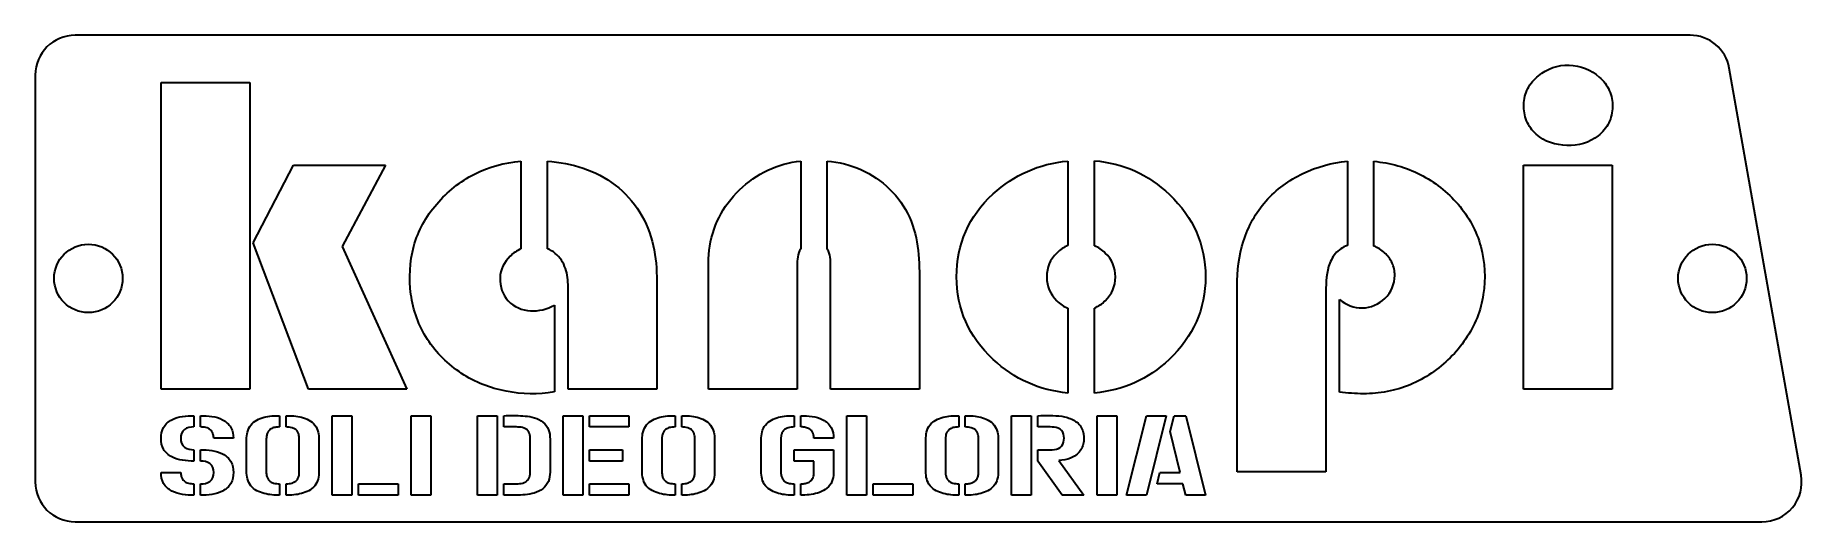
# Model space of a CAD drawing. Header units: millimetres. Extents: x -536 to -410, y 41 to 76.
import ezdxf

# ---------------------------------------------------------------- set-up
doc = ezdxf.new("R2010")
doc.units = ezdxf.units.MM
doc.layers.add('1', color=7, linetype='Continuous', true_color=0xffffff)

msp = doc.modelspace()

# ---------------------------------------------------------------- linework, layer by layer
at = {"layer": '1', "color": 253, "linetype": 'Continuous', "lineweight": 35}
for p, q in [((-417.82, 76.17), (-533.37, 76.17)), ((-536.22, 73.32), (-536.22, 44.17)), ((-409.88, 44.67), (-415.01, 73.81)), ((-527.22, 72.79), (-520.87, 72.79)), ((-527.22, 50.82), (-527.22, 72.79)), ((-520.87, 72.79), (-520.87, 50.82)), ((-501.48, 67.15), (-501.48, 60.86)), ((-499.58, 60.88), (-499.58, 67.15)), ((-481.45, 67.16), (-481.45, 60.87)), ((-479.55, 60.84), (-479.55, 67.16)), ((-462.33, 67.16), (-462.33, 61.1)), ((-460.43, 61.09), (-460.43, 67.18)), ((-442.34, 67.15), (-442.34, 61.11)), ((-440.44, 61.07), (-440.44, 67.14)), ((-520.63, 61.3), (-517.75, 66.87)), ((-517.75, 66.87), (-511.15, 66.87)), ((-511.15, 66.87), (-514.26, 61.03)), ((-429.74, 66.87), (-423.39, 66.87)), ((-429.74, 50.82), (-429.74, 66.87)), ((-423.39, 66.87), (-423.39, 50.82)), ((-516.66, 50.82), (-520.63, 61.3)), ((-514.26, 61.03), (-509.64, 50.82)), ((-442.9, 50.6), (-442.9, 57.23)), ((-499.08, 56.84), (-499.08, 50.62)), ((-462.33, 56.62), (-462.33, 50.54)), ((-460.43, 50.54), (-460.43, 56.63)), ((-520.87, 50.82), (-527.22, 50.82)), ((-509.64, 50.82), (-516.66, 50.82)), ((-491.75, 50.82), (-498.1, 50.82)), ((-481.7, 50.82), (-488.05, 50.82)), ((-472.96, 50.82), (-479.31, 50.82)), ((-423.39, 50.82), (-429.74, 50.82)), ((-524.87, 48.92), (-524.87, 48.11)), ((-524.4, 48.11), (-524.4, 48.92)), ((-518.74, 48.92), (-518.74, 48.11)), ((-518.27, 48.11), (-518.27, 48.92)), ((-514.97, 43.22), (-514.97, 48.92)), ((-514.97, 48.92), (-513.56, 48.92)), ((-513.56, 48.92), (-513.56, 43.22)), ((-509.32, 48.92), (-507.91, 48.92)), ((-509.32, 43.22), (-509.32, 48.92)), ((-507.91, 48.92), (-507.91, 43.22)), ((-504.57, 43.22), (-504.57, 48.92)), ((-504.57, 48.92), (-503.16, 48.92)), ((-503.16, 48.92), (-503.16, 43.22)), ((-502.69, 48.11), (-502.69, 48.92)), ((-498.45, 43.22), (-498.45, 48.92)), ((-498.45, 48.92), (-497.04, 48.92)), ((-497.04, 48.92), (-497.04, 43.22)), ((-496.56, 48.92), (-493.74, 48.92)), ((-496.56, 48.11), (-496.56, 48.92)), ((-493.74, 48.11), (-496.56, 48.11)), ((-493.74, 48.92), (-493.74, 48.11)), ((-490.44, 48.92), (-490.44, 48.11)), ((-489.97, 48.11), (-489.97, 48.92)), ((-481.92, 48.92), (-481.92, 48.11)), ((-481.45, 48.11), (-481.45, 48.92)), ((-478.15, 48.92), (-476.74, 48.92)), ((-478.15, 43.22), (-478.15, 48.92)), ((-476.74, 48.92), (-476.74, 43.22)), ((-470.15, 48.92), (-470.15, 48.11)), ((-469.68, 48.11), (-469.68, 48.92)), ((-466.38, 43.22), (-466.38, 48.92)), ((-466.38, 48.92), (-464.96, 48.92)), ((-464.96, 48.92), (-464.96, 43.22)), ((-464.49, 48.11), (-464.49, 48.92)), ((-460.25, 48.92), (-458.84, 48.92)), ((-460.25, 43.22), (-460.25, 48.92)), ((-458.84, 48.92), (-458.84, 43.22)), ((-458.13, 43.22), (-456.72, 48.92)), ((-455.31, 48.92), (-456.72, 43.22)), ((-456.72, 48.92), (-455.31, 48.92)), ((-455.02, 47.78), (-454.74, 48.92)), ((-454.74, 48.92), (-453.89, 48.92)), ((-453.89, 48.92), (-452.48, 43.22)), ((-522.04, 47.3), (-523.45, 47.3)), ((-479.1, 47.3), (-480.51, 47.3)), ((-454.3, 44.85), (-455.02, 47.78)), ((-524.87, 46.48), (-524.87, 45.67)), ((-524.4, 45.67), (-524.4, 46.48)), ((-496.56, 45.67), (-496.56, 46.48)), ((-496.56, 46.48), (-494.21, 46.48)), ((-494.21, 45.67), (-496.56, 45.67)), ((-494.21, 46.48), (-494.21, 45.67)), ((-481.92, 46.48), (-479.1, 46.48)), ((-481.92, 45.67), (-481.92, 46.48)), ((-480.51, 45.67), (-481.92, 45.67)), ((-464.49, 45.67), (-464.49, 46.48)), ((-462.75, 43.22), (-464.49, 45.67)), ((-462.98, 45.7), (-461.2, 43.22)), ((-527.22, 44.85), (-525.81, 44.85)), ((-455.95, 44.04), (-455.75, 44.85)), ((-455.75, 44.85), (-454.3, 44.85)), ((-443.87, 44.89), (-450.22, 44.89)), ((-524.87, 44.04), (-524.87, 43.22)), ((-524.4, 43.22), (-524.4, 44.04)), ((-518.74, 44.04), (-518.74, 43.22)), ((-518.27, 43.22), (-518.27, 44.04)), ((-513.56, 43.22), (-514.97, 43.22)), ((-513.09, 44.04), (-510.26, 44.04)), ((-513.09, 43.22), (-513.09, 44.04)), ((-510.26, 43.22), (-513.09, 43.22)), ((-510.26, 44.04), (-510.26, 43.22)), ((-507.91, 43.22), (-509.32, 43.22)), ((-503.16, 43.22), (-504.57, 43.22)), ((-502.69, 43.22), (-502.69, 44.04)), ((-497.04, 43.22), (-498.45, 43.22)), ((-496.56, 43.22), (-496.56, 44.04)), ((-496.56, 44.04), (-493.74, 44.04)), ((-493.74, 43.22), (-496.56, 43.22)), ((-493.74, 44.04), (-493.74, 43.22)), ((-490.44, 44.04), (-490.44, 43.22)), ((-489.97, 43.22), (-489.97, 44.04)), ((-481.92, 44.04), (-481.92, 43.22)), ((-481.45, 43.22), (-481.45, 44.04)), ((-476.74, 43.22), (-478.15, 43.22)), ((-476.27, 44.04), (-473.44, 44.04)), ((-476.27, 43.22), (-476.27, 44.04)), ((-473.44, 43.22), (-476.27, 43.22)), ((-473.44, 44.04), (-473.44, 43.22)), ((-470.15, 44.04), (-470.15, 43.22)), ((-469.68, 43.22), (-469.68, 44.04)), ((-464.96, 43.22), (-466.38, 43.22)), ((-461.2, 43.22), (-462.75, 43.22)), ((-458.84, 43.22), (-460.25, 43.22)), ((-456.72, 43.22), (-458.13, 43.22)), ((-454.1, 44.04), (-455.95, 44.04)), ((-453.89, 43.22), (-454.1, 44.04)), ((-452.48, 43.22), (-453.89, 43.22)), ((-533.37, 41.32), (-412.68, 41.32))]:
    msp.add_line(p, q, dxfattribs=at)
for centre in [(-532.42, 58.75), (-416.22, 58.75)]:
    msp.add_circle(centre, 2.45, dxfattribs=at)
for centre, start, end in [((-533.37, 73.32), 90, 180), ((-417.82, 73.32), 10, 90), ((-412.68, 44.17), 270, 10), ((-533.37, 44.17), 180, 270)]:
    msp.add_arc(centre, 2.85, start, end, dxfattribs=at)
for points, knots in [([(-428.83, 69.08), (-429.12, 69.34), (-429.36, 69.67), (-429.66, 70.4), (-429.73, 70.81), (-429.71, 71.6), (-429.61, 72), (-429.24, 72.7), (-428.97, 73.01), (-428.05, 73.78), (-427.27, 74.05), (-425.67, 74.01), (-424.9, 73.71), (-424.31, 73.17)], [0, 0, 0, 0, 0.125, 0.125, 0.25, 0.25, 0.375, 0.375, 0.5, 0.5, 0.75, 0.75, 1, 1, 1, 1]), ([(-424.31, 73.17), (-424.01, 72.9), (-423.76, 72.58), (-423.43, 71.85), (-423.36, 71.45), (-423.38, 70.65), (-423.46, 70.24), (-423.81, 69.53), (-424.08, 69.22), (-425.01, 68.46), (-425.83, 68.26), (-427.42, 68.29), (-428.23, 68.54), (-428.83, 69.08)], [0, 0, 0, 0, 0.125, 0.125, 0.25, 0.25, 0.375, 0.375, 0.5, 0.5, 0.75, 0.75, 1, 1, 1, 1]), ([(-499.08, 50.62), (-500.23, 50.43), (-501.39, 50.45), (-503.67, 50.89), (-504.76, 51.31), (-506.68, 52.59), (-507.53, 53.42), (-508.79, 55.35), (-509.19, 56.47), (-509.49, 58.75), (-509.44, 59.93), (-508.83, 62.17), (-508.26, 63.2), (-506.74, 64.96), (-505.82, 65.7), (-503.77, 66.75), (-502.63, 67.06), (-501.48, 67.15)], [0, 0, 0, 0, 0.125, 0.125, 0.25, 0.25, 0.375, 0.375, 0.5, 0.5, 0.625, 0.625, 0.75, 0.75, 0.875, 0.875, 1, 1, 1, 1]), ([(-499.58, 67.15), (-498.71, 67.09), (-497.84, 66.93), (-496.19, 66.37), (-495.41, 65.97), (-494.04, 64.9), (-493.44, 64.25), (-492.52, 62.77), (-492.2, 61.95), (-491.81, 60.26), (-491.75, 59.41), (-491.75, 57.69), (-491.75, 55.12), (-491.75, 52.54), (-491.75, 50.82)], [0, 0, 0, 0, 0.125, 0.125, 0.25, 0.25, 0.375, 0.375, 0.5, 0.5, 0.625, 0.625, 0.75, 1, 1, 1, 1]), ([(-488.05, 50.82), (-488.05, 52.48), (-488.05, 54.97), (-488.05, 57.46), (-488.05, 59.12), (-488.09, 59.95), (-487.9, 61.58), (-487.66, 62.39), (-486.93, 63.85), (-486.42, 64.52), (-485.24, 65.67), (-484.55, 66.16), (-483.07, 66.85), (-482.26, 67.07), (-481.45, 67.16)], [0, 0, 0, 0, 0.25, 0.375, 0.375, 0.5, 0.5, 0.625, 0.625, 0.75, 0.75, 0.875, 0.875, 1, 1, 1, 1]), ([(-479.55, 67.16), (-478.72, 67.08), (-477.9, 66.88), (-476.39, 66.21), (-475.69, 65.73), (-474.5, 64.58), (-474.01, 63.9), (-473.34, 62.38), (-473.14, 61.57), (-472.95, 59.95), (-472.96, 59.11), (-472.96, 57.46), (-472.96, 54.97), (-472.96, 52.48), (-472.96, 50.82)], [0, 0, 0, 0, 0.125, 0.125, 0.25, 0.25, 0.375, 0.375, 0.5, 0.5, 0.625, 0.625, 0.75, 1, 1, 1, 1]), ([(-462.33, 50.54), (-464.39, 50.73), (-466.17, 51.53), (-469.43, 54.59), (-470.3, 56.56), (-470.3, 61.22), (-469.43, 63.2), (-466.2, 66.17), (-464.41, 66.96), (-462.33, 67.16)], [0, 0, 0, 0, 0.23144, 0.23144, 0.497293, 0.497293, 0.768152, 0.768152, 1, 1, 1, 1]), ([(-460.43, 67.18), (-458.38, 67.01), (-456.59, 66.2), (-455.07, 64.75), (-453.35, 63.12), (-452.49, 61.16), (-452.49, 56.56), (-453.36, 54.58), (-456.61, 51.53), (-458.39, 50.73), (-460.43, 50.54)], [0, 0, 0, 0, 0.22927, 0.22927, 0.22927, 0.495467, 0.495467, 0.765603, 0.765603, 1, 1, 1, 1]), ([(-450.22, 44.89), (-450.22, 49.32), (-450.22, 53.75), (-450.22, 59.29), (-450.1, 60.38), (-449.44, 62.47), (-448.9, 63.46), (-447.43, 65.13), (-446.52, 65.79), (-444.52, 66.74), (-443.43, 67.05), (-442.34, 67.15)], [0, 0, 0, 0, 0.5, 0.5, 0.625, 0.625, 0.75, 0.75, 0.875, 0.875, 1, 1, 1, 1]), ([(-440.44, 67.14), (-439.28, 67.03), (-438.15, 66.72), (-436.1, 65.67), (-435.18, 64.94), (-433.65, 63.18), (-433.09, 62.14), (-432.49, 59.92), (-432.44, 58.73), (-432.78, 56.46), (-433.22, 55.36), (-434.53, 53.44), (-435.36, 52.62), (-437.28, 51.31), (-438.37, 50.86), (-440.05, 50.54), (-440.62, 50.49), (-441.76, 50.49), (-442.33, 50.54), (-442.9, 50.6)], [0, 0, 0, 0, 0.125, 0.125, 0.25, 0.25, 0.375, 0.375, 0.5, 0.5, 0.625, 0.625, 0.75, 0.75, 0.875, 0.875, 0.9375, 0.9375, 1, 1, 1, 1]), ([(-498.1, 50.82), (-498.1, 52.6), (-498.1, 54.82), (-498.1, 57.04), (-498.1, 57.93), (-498.08, 58.38), (-498.19, 59.25), (-498.33, 59.68), (-498.82, 60.42), (-499.17, 60.72), (-499.58, 60.88)], [0, 0, 0, 0, 0.5, 0.625, 0.625, 0.75, 0.75, 0.875, 0.875, 1, 1, 1, 1]), ([(-481.45, 60.87), (-481.7, 60.53), (-481.7, 60.08), (-481.7, 59.24), (-481.7, 57.98), (-481.7, 55.03), (-481.7, 52.51), (-481.7, 50.82)], [0, 0, 0, 0, 0.125, 0.125, 0.25, 0.5, 1, 1, 1, 1]), ([(-479.31, 50.82), (-479.31, 52.5), (-479.31, 55.02), (-479.31, 57.95), (-479.31, 59.21), (-479.31, 60.05), (-479.3, 60.49), (-479.55, 60.84)], [0, 0, 0, 0, 0.5, 0.75, 0.875, 0.875, 1, 1, 1, 1]), ([(-462.33, 61.1), (-462.63, 60.99), (-462.89, 60.81), (-463.61, 60.1), (-463.85, 59.53), (-463.85, 58.19), (-463.61, 57.62), (-462.88, 56.91), (-462.62, 56.73), (-462.33, 56.62)], [0, 0, 0, 0, 0.170589, 0.170589, 0.506878, 0.506878, 0.836012, 0.836012, 1, 1, 1, 1]), ([(-460.43, 56.63), (-460.16, 56.75), (-459.9, 56.92), (-459.18, 57.62), (-458.94, 58.19), (-458.94, 59.53), (-459.18, 60.1), (-459.89, 60.8), (-460.15, 60.97), (-460.43, 61.09)], [0, 0, 0, 0, 0.160051, 0.160051, 0.49303, 0.49303, 0.833247, 0.833247, 1, 1, 1, 1]), ([(-442.34, 61.11), (-442.67, 61), (-442.97, 60.79), (-443.42, 60.26), (-443.58, 59.94), (-443.88, 58.93), (-443.87, 58.22), (-443.87, 56.11), (-443.87, 51.9), (-443.87, 47.69), (-443.87, 44.89)], [0, 0, 0, 0, 0.0625, 0.0625, 0.125, 0.125, 0.25, 0.25, 0.5, 1, 1, 1, 1]), ([(-502.24, 60.35), (-502.67, 59.94), (-502.95, 59.37), (-502.98, 58.18), (-502.79, 57.57), (-501.97, 56.71), (-501.38, 56.46), (-500.2, 56.4), (-499.59, 56.54), (-499.08, 56.84)], [0, 0, 0, 0, 0.25, 0.25, 0.5, 0.5, 0.75, 0.75, 1, 1, 1, 1]), ([(-439.65, 57.32), (-439.21, 57.75), (-438.95, 58.35), (-438.95, 59.27), (-439.01, 59.58), (-439.26, 60.13), (-439.45, 60.38), (-439.67, 60.59)], [0, 0, 0, 0, 0.5, 0.5, 0.75, 0.75, 1, 1, 1, 1]), ([(-442.9, 57.23), (-442.43, 56.87), (-441.86, 56.62), (-440.66, 56.65), (-440.08, 56.91), (-439.65, 57.32)], [0, 0, 0, 0, 0.5, 0.5, 1, 1, 1, 1]), ([(-524.87, 45.67), (-525.41, 45.67), (-525.97, 45.72), (-526.69, 46.09), (-526.91, 46.28), (-527.17, 46.75), (-527.22, 47.02), (-527.22, 47.57), (-527.17, 47.84), (-526.9, 48.32), (-526.69, 48.5), (-525.97, 48.88), (-525.41, 48.92), (-524.87, 48.92)], [0, 0, 0, 0, 0.25, 0.25, 0.375, 0.375, 0.5, 0.5, 0.625, 0.625, 0.75, 0.75, 1, 1, 1, 1]), ([(-524.87, 48.11), (-525.1, 48.11), (-525.36, 48.07), (-525.73, 47.79), (-525.81, 47.54), (-525.81, 47.06), (-525.73, 46.81), (-525.35, 46.52), (-525.1, 46.48), (-524.87, 46.48)], [0, 0, 0, 0, 0.25, 0.25, 0.5, 0.5, 0.75, 0.75, 1, 1, 1, 1]), ([(-524.4, 48.92), (-523.85, 48.92), (-523.3, 48.88), (-522.57, 48.5), (-522.36, 48.31), (-522.09, 47.84), (-522.04, 47.57), (-522.04, 47.3)], [0, 0, 0, 0, 0.5, 0.5, 0.75, 0.75, 1, 1, 1, 1]), ([(-523.45, 47.3), (-523.45, 47.39), (-523.46, 47.48), (-523.51, 47.65), (-523.54, 47.72), (-523.61, 47.83), (-523.65, 47.87), (-523.76, 47.96), (-523.83, 48.01), (-524.04, 48.08), (-524.17, 48.1), (-524.33, 48.11), (-524.36, 48.11), (-524.4, 48.11)], [0, 0, 0, 0, 0.196167, 0.196167, 0.354302, 0.354302, 0.472942, 0.472942, 0.657028, 0.657028, 0.927955, 0.927955, 1, 1, 1, 1]), ([(-518.74, 43.22), (-519.11, 43.22), (-519.48, 43.25), (-520.2, 43.44), (-520.56, 43.6), (-521.03, 44.18), (-521.1, 44.57), (-521.1, 45.32), (-521.1, 46.07), (-521.1, 46.82), (-521.1, 47.56), (-521.03, 47.96), (-520.57, 48.54), (-520.21, 48.71), (-519.49, 48.9), (-519.12, 48.92), (-518.74, 48.92)], [0, 0, 0, 0, 0.125, 0.125, 0.25, 0.25, 0.375, 0.375, 0.5, 0.625, 0.625, 0.75, 0.75, 0.875, 0.875, 1, 1, 1, 1]), ([(-518.74, 48.11), (-518.82, 48.11), (-518.9, 48.11), (-519.09, 48.08), (-519.2, 48.05), (-519.36, 47.98), (-519.42, 47.94), (-519.53, 47.83), (-519.58, 47.76), (-519.64, 47.62), (-519.66, 47.54), (-519.7, 47.31), (-519.69, 47.15), (-519.69, 46.81), (-519.69, 46.63), (-519.69, 45.93), (-519.69, 45.41), (-519.69, 44.78), (-519.68, 44.67), (-519.63, 44.49), (-519.6, 44.43), (-519.52, 44.3), (-519.46, 44.24), (-519.32, 44.15), (-519.25, 44.12), (-519.04, 44.05), (-518.89, 44.04), (-518.74, 44.04)], [0, 0, 0, 0, 0.045313, 0.045313, 0.106855, 0.106855, 0.146868, 0.146868, 0.193153, 0.193153, 0.238742, 0.238742, 0.325802, 0.325802, 0.429753, 0.429753, 0.723155, 0.723155, 0.786341, 0.786341, 0.826066, 0.826066, 0.871988, 0.871988, 0.917252, 0.917252, 1, 1, 1, 1]), ([(-518.27, 48.92), (-517.9, 48.92), (-517.52, 48.9), (-516.8, 48.71), (-516.44, 48.54), (-515.98, 47.95), (-515.92, 47.56), (-515.92, 46.81), (-515.92, 46.06), (-515.92, 45.31), (-515.92, 44.56), (-515.99, 44.18), (-516.46, 43.6), (-516.81, 43.44), (-517.53, 43.25), (-517.9, 43.22), (-518.27, 43.22)], [0, 0, 0, 0, 0.125, 0.125, 0.25, 0.25, 0.375, 0.375, 0.5, 0.625, 0.625, 0.75, 0.75, 0.875, 0.875, 1, 1, 1, 1]), ([(-518.27, 44.04), (-518.19, 44.04), (-518.11, 44.04), (-517.92, 44.07), (-517.81, 44.1), (-517.65, 44.18), (-517.59, 44.22), (-517.48, 44.32), (-517.43, 44.39), (-517.37, 44.54), (-517.35, 44.62), (-517.32, 44.85), (-517.33, 45), (-517.33, 45.34), (-517.33, 45.53), (-517.33, 46.23), (-517.33, 46.74), (-517.33, 47.37), (-517.34, 47.48), (-517.39, 47.66), (-517.42, 47.72), (-517.5, 47.85), (-517.56, 47.91), (-517.69, 48), (-517.77, 48.03), (-517.98, 48.1), (-518.13, 48.11), (-518.27, 48.11)], [0, 0, 0, 0, 0.046628, 0.046628, 0.107695, 0.107695, 0.14775, 0.14775, 0.194499, 0.194499, 0.240515, 0.240515, 0.326639, 0.326639, 0.430904, 0.430904, 0.723357, 0.723357, 0.786639, 0.786639, 0.82629, 0.82629, 0.872152, 0.872152, 0.917353, 0.917353, 1, 1, 1, 1]), ([(-502.69, 48.92), (-502.24, 48.92), (-501.78, 48.94), (-500.88, 48.88), (-500.42, 48.8), (-499.84, 48.43), (-499.68, 48.27), (-499.46, 47.87), (-499.41, 47.64), (-499.37, 46.96), (-499.39, 46.51), (-499.39, 45.83), (-499.39, 45.6), (-499.39, 45.15), (-499.38, 44.92), (-499.41, 44.47), (-499.47, 44.25), (-499.7, 43.86), (-499.86, 43.7), (-500.44, 43.35), (-500.9, 43.27), (-501.79, 43.21), (-502.24, 43.22), (-502.69, 43.22)], [0, 0, 0, 0, 0.125, 0.125, 0.25, 0.25, 0.3125, 0.3125, 0.375, 0.375, 0.5, 0.5, 0.5625, 0.5625, 0.625, 0.625, 0.6875, 0.6875, 0.75, 0.75, 0.875, 0.875, 1, 1, 1, 1]), ([(-502.69, 44.04), (-502.39, 44.04), (-502.09, 44.04), (-501.49, 44.04), (-501.15, 44.09), (-500.78, 44.55), (-500.8, 44.89), (-500.8, 45.49), (-500.8, 46.08), (-500.8, 46.68), (-500.8, 47.28), (-500.78, 47.61), (-501.17, 48.07), (-501.5, 48.11), (-502.09, 48.11), (-502.39, 48.11), (-502.69, 48.11)], [0, 0, 0, 0, 0.125, 0.125, 0.25, 0.25, 0.375, 0.375, 0.5, 0.625, 0.625, 0.75, 0.75, 0.875, 0.875, 1, 1, 1, 1]), ([(-490.44, 43.22), (-490.81, 43.22), (-491.19, 43.25), (-491.91, 43.44), (-492.27, 43.61), (-492.73, 44.2), (-492.8, 44.59), (-492.8, 45.34), (-492.8, 46.09), (-492.8, 46.84), (-492.8, 47.58), (-492.72, 47.97), (-492.25, 48.55), (-491.9, 48.71), (-491.18, 48.9), (-490.81, 48.92), (-490.44, 48.92)], [0, 0, 0, 0, 0.125, 0.125, 0.25, 0.25, 0.375, 0.375, 0.5, 0.625, 0.625, 0.75, 0.75, 0.875, 0.875, 1, 1, 1, 1]), ([(-490.44, 48.11), (-490.52, 48.11), (-490.6, 48.11), (-490.79, 48.08), (-490.89, 48.05), (-491.06, 47.98), (-491.12, 47.94), (-491.23, 47.83), (-491.27, 47.76), (-491.34, 47.62), (-491.36, 47.54), (-491.39, 47.31), (-491.38, 47.15), (-491.38, 46.81), (-491.38, 46.63), (-491.38, 45.93), (-491.38, 45.41), (-491.38, 44.78), (-491.38, 44.67), (-491.33, 44.49), (-491.3, 44.43), (-491.21, 44.3), (-491.15, 44.24), (-491.02, 44.15), (-490.95, 44.12), (-490.73, 44.05), (-490.59, 44.04), (-490.44, 44.04)], [0, 0, 0, 0, 0.045313, 0.045313, 0.106855, 0.106855, 0.146868, 0.146868, 0.193153, 0.193153, 0.238742, 0.238742, 0.325802, 0.325802, 0.429753, 0.429753, 0.723155, 0.723155, 0.786341, 0.786341, 0.826066, 0.826066, 0.871988, 0.871988, 0.917252, 0.917252, 1, 1, 1, 1]), ([(-489.97, 48.92), (-489.6, 48.92), (-489.22, 48.9), (-488.5, 48.71), (-488.14, 48.54), (-487.68, 47.95), (-487.61, 47.56), (-487.61, 46.81), (-487.61, 46.06), (-487.61, 45.31), (-487.61, 44.56), (-487.68, 44.18), (-488.16, 43.6), (-488.51, 43.44), (-489.23, 43.25), (-489.6, 43.22), (-489.97, 43.22)], [0, 0, 0, 0, 0.125, 0.125, 0.25, 0.25, 0.375, 0.375, 0.5, 0.625, 0.625, 0.75, 0.75, 0.875, 0.875, 1, 1, 1, 1]), ([(-489.97, 44.04), (-489.89, 44.04), (-489.8, 44.04), (-489.62, 44.07), (-489.51, 44.1), (-489.35, 44.18), (-489.29, 44.22), (-489.18, 44.32), (-489.13, 44.39), (-489.07, 44.54), (-489.05, 44.62), (-489.02, 44.85), (-489.03, 45), (-489.03, 45.34), (-489.03, 45.53), (-489.03, 46.23), (-489.03, 46.74), (-489.03, 47.37), (-489.03, 47.48), (-489.09, 47.66), (-489.11, 47.72), (-489.2, 47.85), (-489.26, 47.91), (-489.39, 48), (-489.46, 48.03), (-489.68, 48.1), (-489.82, 48.11), (-489.97, 48.11)], [0, 0, 0, 0, 0.046628, 0.046628, 0.107695, 0.107695, 0.14775, 0.14775, 0.194499, 0.194499, 0.240515, 0.240515, 0.326639, 0.326639, 0.430904, 0.430904, 0.723357, 0.723357, 0.786639, 0.786639, 0.82629, 0.82629, 0.872152, 0.872152, 0.917353, 0.917353, 1, 1, 1, 1]), ([(-481.92, 43.22), (-482.3, 43.22), (-482.67, 43.25), (-483.39, 43.44), (-483.74, 43.61), (-484.21, 44.18), (-484.28, 44.57), (-484.28, 45.32), (-484.28, 46.07), (-484.28, 46.82), (-484.28, 47.57), (-484.21, 47.96), (-483.75, 48.54), (-483.39, 48.71), (-482.67, 48.9), (-482.29, 48.92), (-481.92, 48.92)], [0, 0, 0, 0, 0.125, 0.125, 0.25, 0.25, 0.375, 0.375, 0.5, 0.625, 0.625, 0.75, 0.75, 0.875, 0.875, 1, 1, 1, 1]), ([(-481.92, 48.11), (-482.07, 48.11), (-482.22, 48.1), (-482.43, 48.03), (-482.5, 48), (-482.64, 47.91), (-482.7, 47.85), (-482.78, 47.72), (-482.81, 47.66), (-482.86, 47.48), (-482.87, 47.37), (-482.87, 46.74), (-482.87, 46.22), (-482.87, 45.52), (-482.87, 45.34), (-482.87, 45), (-482.88, 44.84), (-482.84, 44.61), (-482.82, 44.53), (-482.76, 44.39), (-482.71, 44.32), (-482.6, 44.21), (-482.54, 44.17), (-482.38, 44.1), (-482.27, 44.07), (-482.08, 44.04), (-482, 44.04), (-481.92, 44.04)], [0, 0, 0, 0, 0.082717, 0.082717, 0.127976, 0.127976, 0.173893, 0.173893, 0.213624, 0.213624, 0.276948, 0.276948, 0.570618, 0.570618, 0.674439, 0.674439, 0.761476, 0.761476, 0.806957, 0.806957, 0.853127, 0.853127, 0.893098, 0.893098, 0.954667, 0.954667, 1, 1, 1, 1]), ([(-481.45, 48.92), (-480.91, 48.92), (-480.35, 48.88), (-479.63, 48.51), (-479.42, 48.32), (-479.15, 47.84), (-479.1, 47.57), (-479.1, 47.3)], [0, 0, 0, 0, 0.5, 0.5, 0.75, 0.75, 1, 1, 1, 1]), ([(-480.51, 47.3), (-480.51, 47.38), (-480.52, 47.46), (-480.55, 47.61), (-480.57, 47.67), (-480.64, 47.8), (-480.69, 47.86), (-480.81, 47.96), (-480.88, 48), (-481.06, 48.07), (-481.16, 48.09), (-481.33, 48.11), (-481.39, 48.11), (-481.45, 48.11)], [0, 0, 0, 0, 0.168981, 0.168981, 0.320757, 0.320757, 0.473725, 0.473725, 0.648647, 0.648647, 0.867049, 0.867049, 1, 1, 1, 1]), ([(-470.15, 43.22), (-470.52, 43.22), (-470.89, 43.25), (-471.61, 43.44), (-471.96, 43.6), (-472.43, 44.18), (-472.5, 44.57), (-472.5, 45.32), (-472.5, 46.07), (-472.5, 46.82), (-472.5, 47.56), (-472.44, 47.96), (-471.97, 48.54), (-471.62, 48.71), (-470.89, 48.9), (-470.52, 48.92), (-470.15, 48.92)], [0, 0, 0, 0, 0.125, 0.125, 0.25, 0.25, 0.375, 0.375, 0.5, 0.625, 0.625, 0.75, 0.75, 0.875, 0.875, 1, 1, 1, 1]), ([(-470.15, 48.11), (-470.23, 48.11), (-470.31, 48.11), (-470.49, 48.08), (-470.6, 48.05), (-470.76, 47.98), (-470.82, 47.94), (-470.93, 47.83), (-470.98, 47.76), (-471.05, 47.62), (-471.07, 47.54), (-471.1, 47.31), (-471.09, 47.15), (-471.09, 46.81), (-471.09, 46.63), (-471.09, 45.93), (-471.09, 45.41), (-471.09, 44.78), (-471.08, 44.67), (-471.03, 44.49), (-471, 44.43), (-470.92, 44.3), (-470.86, 44.24), (-470.73, 44.15), (-470.65, 44.12), (-470.44, 44.05), (-470.29, 44.04), (-470.15, 44.04)], [0, 0, 0, 0, 0.045313, 0.045313, 0.106855, 0.106855, 0.146868, 0.146868, 0.193153, 0.193153, 0.238742, 0.238742, 0.325802, 0.325802, 0.429753, 0.429753, 0.723155, 0.723155, 0.786341, 0.786341, 0.826066, 0.826066, 0.871988, 0.871988, 0.917252, 0.917252, 1, 1, 1, 1]), ([(-469.68, 48.92), (-469.3, 48.92), (-468.93, 48.9), (-468.21, 48.71), (-467.85, 48.54), (-467.38, 47.95), (-467.32, 47.56), (-467.32, 46.81), (-467.32, 46.06), (-467.32, 45.31), (-467.32, 44.56), (-467.39, 44.18), (-467.86, 43.6), (-468.22, 43.44), (-468.93, 43.25), (-469.3, 43.22), (-469.68, 43.22)], [0, 0, 0, 0, 0.125, 0.125, 0.25, 0.25, 0.375, 0.375, 0.5, 0.625, 0.625, 0.75, 0.75, 0.875, 0.875, 1, 1, 1, 1]), ([(-469.68, 44.04), (-469.59, 44.04), (-469.51, 44.04), (-469.32, 44.07), (-469.22, 44.1), (-469.06, 44.18), (-469, 44.22), (-468.89, 44.32), (-468.84, 44.39), (-468.77, 44.54), (-468.75, 44.62), (-468.72, 44.85), (-468.73, 45), (-468.73, 45.34), (-468.73, 45.53), (-468.73, 46.23), (-468.73, 46.74), (-468.73, 47.37), (-468.74, 47.48), (-468.79, 47.66), (-468.82, 47.72), (-468.9, 47.85), (-468.96, 47.91), (-469.09, 48), (-469.17, 48.03), (-469.38, 48.1), (-469.53, 48.11), (-469.68, 48.11)], [0, 0, 0, 0, 0.046628, 0.046628, 0.107695, 0.107695, 0.14775, 0.14775, 0.194499, 0.194499, 0.240515, 0.240515, 0.326639, 0.326639, 0.430904, 0.430904, 0.723357, 0.723357, 0.786639, 0.786639, 0.82629, 0.82629, 0.872152, 0.872152, 0.917353, 0.917353, 1, 1, 1, 1]), ([(-464.49, 48.92), (-463.92, 48.92), (-463.34, 48.96), (-462.5, 48.83), (-462.22, 48.76), (-461.71, 48.49), (-461.48, 48.29), (-461.23, 47.78), (-461.18, 47.48), (-461.21, 46.91), (-461.29, 46.62), (-461.63, 46.16), (-461.88, 45.99), (-462.41, 45.78), (-462.69, 45.73), (-462.98, 45.7)], [0, 0, 0, 0, 0.25, 0.25, 0.375, 0.375, 0.5, 0.5, 0.625, 0.625, 0.75, 0.75, 0.875, 0.875, 1, 1, 1, 1]), ([(-464.49, 46.48), (-464.29, 46.48), (-464.1, 46.48), (-463.7, 46.48), (-463.5, 46.47), (-463.11, 46.53), (-462.91, 46.6), (-462.65, 46.9), (-462.61, 47.11), (-462.61, 47.5), (-462.66, 47.71), (-462.92, 48), (-463.12, 48.07), (-463.51, 48.12), (-463.71, 48.11), (-464.1, 48.11), (-464.3, 48.11), (-464.49, 48.11)], [0, 0, 0, 0, 0.125, 0.125, 0.25, 0.25, 0.375, 0.375, 0.5, 0.5, 0.625, 0.625, 0.75, 0.75, 0.875, 0.875, 1, 1, 1, 1]), ([(-524.4, 46.48), (-523.85, 46.48), (-523.3, 46.43), (-522.57, 46.06), (-522.36, 45.87), (-522.09, 45.4), (-522.04, 45.13), (-522.04, 44.58), (-522.09, 44.31), (-522.36, 43.83), (-522.57, 43.65), (-523.3, 43.27), (-523.85, 43.22), (-524.4, 43.22)], [0, 0, 0, 0, 0.25, 0.25, 0.375, 0.375, 0.5, 0.5, 0.625, 0.625, 0.75, 0.75, 1, 1, 1, 1]), ([(-524.4, 44.04), (-524.16, 44.04), (-523.91, 44.07), (-523.53, 44.36), (-523.45, 44.61), (-523.45, 45.09), (-523.53, 45.34), (-523.91, 45.63), (-524.16, 45.67), (-524.4, 45.67)], [0, 0, 0, 0, 0.25, 0.25, 0.5, 0.5, 0.75, 0.75, 1, 1, 1, 1]), ([(-479.1, 46.48), (-479.1, 46.07), (-479.1, 45.66), (-479.1, 44.84), (-479.08, 44.42), (-479.49, 43.71), (-479.86, 43.49), (-480.64, 43.26), (-481.05, 43.22), (-481.45, 43.22)], [0, 0, 0, 0, 0.25, 0.25, 0.5, 0.5, 0.75, 0.75, 1, 1, 1, 1]), ([(-481.45, 44.04), (-481.42, 44.04), (-481.38, 44.04), (-481.25, 44.05), (-481.15, 44.06), (-480.97, 44.11), (-480.87, 44.15), (-480.73, 44.25), (-480.68, 44.3), (-480.61, 44.4), (-480.59, 44.45), (-480.53, 44.6), (-480.51, 44.72), (-480.51, 45.04), (-480.51, 45.25), (-480.51, 45.53), (-480.51, 45.6), (-480.51, 45.67)], [0, 0, 0, 0, 0.046225, 0.046225, 0.176931, 0.176931, 0.30982, 0.30982, 0.40385, 0.40385, 0.475238, 0.475238, 0.627139, 0.627139, 0.910945, 0.910945, 1, 1, 1, 1]), ([(-524.87, 43.22), (-525.41, 43.22), (-525.97, 43.27), (-526.69, 43.65), (-526.91, 43.83), (-527.17, 44.31), (-527.22, 44.58), (-527.22, 44.85)], [0, 0, 0, 0, 0.5, 0.5, 0.75, 0.75, 1, 1, 1, 1]), ([(-525.81, 44.85), (-525.81, 44.76), (-525.8, 44.66), (-525.76, 44.5), (-525.73, 44.43), (-525.65, 44.32), (-525.62, 44.28), (-525.51, 44.19), (-525.43, 44.14), (-525.23, 44.07), (-525.1, 44.05), (-524.93, 44.04), (-524.9, 44.04), (-524.87, 44.04)], [0, 0, 0, 0, 0.197374, 0.197374, 0.355382, 0.355382, 0.472858, 0.472858, 0.657716, 0.657716, 0.929694, 0.929694, 1, 1, 1, 1])]:
    msp.add_open_spline(points, degree=3, knots=knots, dxfattribs=at)
for points in [[(-501.48, 60.86), (-501.76, 60.74), (-502.02, 60.56), (-502.24, 60.35)], [(-439.67, 60.59), (-439.9, 60.79), (-440.16, 60.96), (-440.44, 61.07)]]:
    msp.add_open_spline(points, degree=3, dxfattribs=at)

doc.saveas('drawing.dxf')
